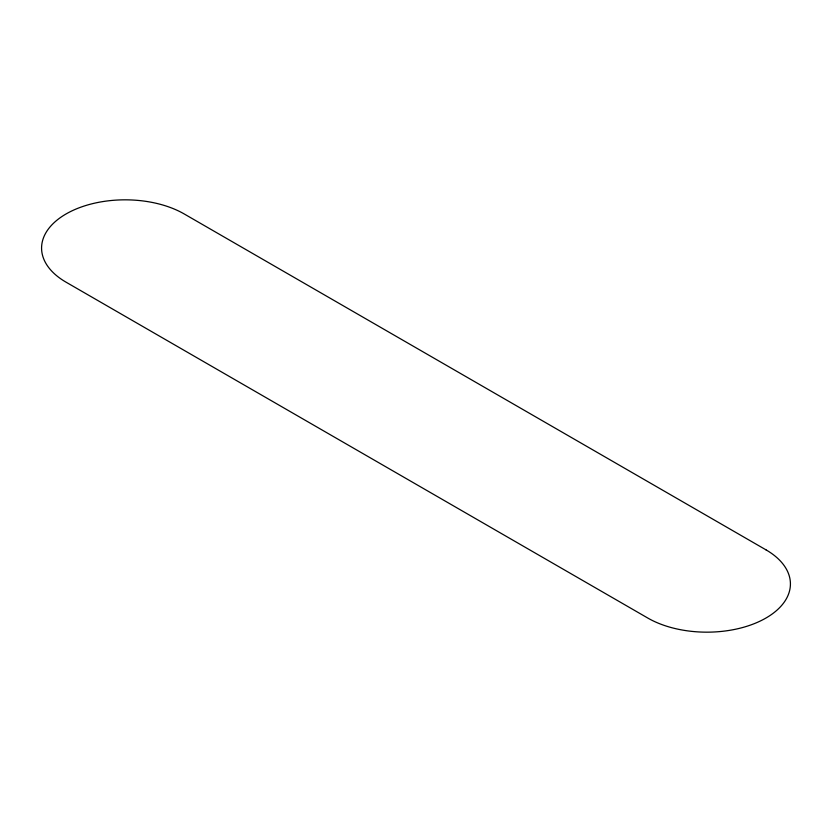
<?xml version="1.0" encoding="UTF-8"?>
<svg xmlns="http://www.w3.org/2000/svg" width="832" height="832" viewBox="0 0 832 832"><rect width="100%" height="100%" fill="white"/><g stroke="black" fill="none" stroke-linecap="round" stroke-linejoin="round"><path stroke-width="1.25" d="M765.939 549.817L184.215 213.959A83.554 48.235 0 0 0 66.061 213.959A83.554 48.235 0 0 0 66.061 282.183L647.785 618.041A83.554 48.235 0 0 0 765.939 618.041A83.554 48.235 0 0 0 765.939 549.817"/></g></svg>
